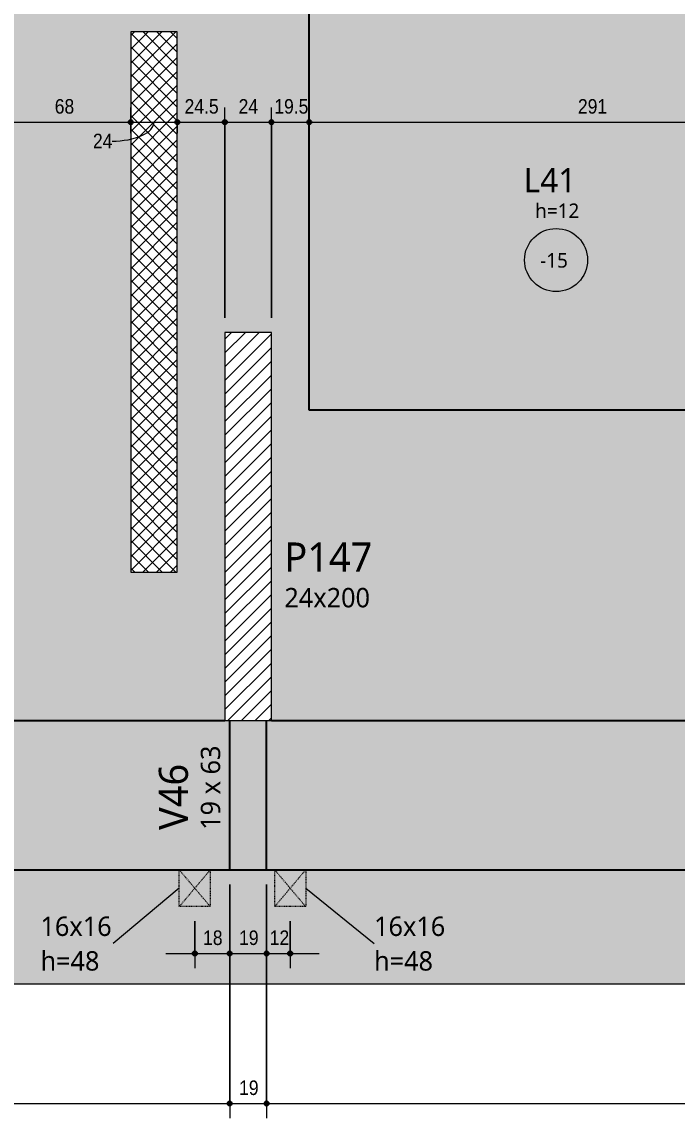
# Model space of a CAD drawing. Header units: centimetres. Extents: x -2136 to 34701, y -1430 to 84208.
# Drawn here: x -294 to 44, y -1361 to -796 of the extents above; entities that cross this region are included whole.
import ezdxf

# ---------------------------------------------------------------- set-up
doc = ezdxf.new("R2010")
doc.units = ezdxf.units.CM
doc.linetypes.add('Traço', pattern=[0.635, 0.3175, -0.3175])
for name, color, linetype, lineweight in [('A-ANNO-DIMS', 7, 'Continuous', 9), ('A-ANNO-DIMS-50', 7, 'Continuous', 9), ('A-DETL-GENF', 7, 'Continuous', 18), ('A-DETL-THIN', 7, 'Continuous', 18), ('A-FLOR', 7, 'Continuous', 18), ('A-FLOR-IDEN', 7, 'Continuous', 9), ('A-GENM', 7, 'Continuous', 18), ('A-GENM-HDLN', 7, 'Traço', 18), ('A-GENM-IDEN', 7, 'Continuous', 9), ('S-BEAM', 7, 'Continuous', 18), ('S-BEAM-IDEN', 7, 'Continuous', 9), ('S-COLS-IDEN', 7, 'Continuous', 9)]:
    doc.layers.add(name, color=color, linetype=linetype, lineweight=lineweight)
doc.styles.add('Fira Sans_2', font='FiraSans-Regular.ttf', dxfattribs={"width": 0.9, "height": 7.5})
doc.styles.add('Gadugi', font='gadugi.ttf', dxfattribs={"height": 15})
doc.styles.add('Gadugi_1', font='gadugi.ttf', dxfattribs={"height": 10})
doc.styles.add('Gadugi_3', font='gadugi.ttf', dxfattribs={"height": 7.5})
doc.styles.add('Gadugi_4', font='gadugi.ttf', dxfattribs={"height": 12.5})
doc.dimstyles.new('PED_R80_1_5mm_ACIMA_As_ESQ__R00', dxfattribs={"dimscale": 30.48, "dimtxt": 10.229846, "dimasz": 0.328084, "dimexe": 0.246063, "dimexo": 0.246063, "dimgap": 0.049213, "dimtad": 1, "dimdec": 1, "dimrnd": 0.5, "dimdsep": 46, "dimtxsty": 'Fira Sans_2', "dimblk1": 'DOTSMALL', "dimblk2": 'DOTSMALL', "dimsah": 1, "dimcen": 0.09, "dimdle": 0.492126, "dimazin": 0, "dimtfac": 1, "dimtdec": 4, "dimtix": 1, "dimtmove": 0, "dimatfit": 3, "dimfxl": 1, "dimtvp": 1, "dimtolj": 1, "dimtzin": 0, "dimarcsym": 2})
doc.dimstyles.new('PED_R80_1_5mm_ACIMA_As_ESQ__R00_1', dxfattribs={"dimscale": 30.48, "dimtxt": 10.229846, "dimasz": 0.328084, "dimexe": 0.246063, "dimexo": 0.246063, "dimgap": 0.049213, "dimtad": 1, "dimdec": 1, "dimrnd": 0.5, "dimdsep": 46, "dimtxsty": 'Fira Sans_2', "dimblk1": 'DOTSMALL', "dimblk2": 'DOTSMALL', "dimsah": 1, "dimcen": 0.09, "dimdle": 0.492126, "dimazin": 0, "dimtfac": 1, "dimtdec": 4, "dimtix": 1, "dimtmove": 1, "dimatfit": 3, "dimfxl": 1, "dimtvp": 1, "dimtolj": 1, "dimtzin": 0, "dimarcsym": 2})
doc.dimstyles.new('PED_R80_1_5mm_ACIMA_As_ESQ__R00_4', dxfattribs={"dimscale": 30.48, "dimtxt": 10.229846, "dimasz": 0.328084, "dimexe": 0.246063, "dimexo": 0.246063, "dimgap": 0.049213, "dimtad": 1, "dimdec": 1, "dimrnd": 0.5, "dimdsep": 46, "dimtxsty": 'Fira Sans_2', "dimblk1": 'DOTSMALL', "dimblk2": 'DOTSMALL', "dimsah": 1, "dimcen": 0.09, "dimdle": 0.492126, "dimazin": 0, "dimtfac": 1, "dimtdec": 4, "dimtix": 1, "dimtmove": 0, "dimatfit": 3, "dimfxl": 1, "dimtvp": 1, "dimtolj": 1, "dimtzin": 0, "dimarcsym": 2})

# ---------------------------------------------------------------- blocks, each defined once
blk = doc.blocks.new('PED_FURO_RETANGULAR_R04_2020 _INSTÂNCIA_ - FURO RET-V1-PL K 100 - FORMA DO 5º PAVIMENTO')
at = {"layer": 'A-GENM-HDLN'}
for p, q in [((-8, 9.5), (8, -9.5)), ((-8, -9.5), (8, 9.5)), ((-8, -9.5), (-8, 9.5)), ((-8, 9.5), (8, 9.5)), ((8, 9.5), (8, -9.5))]:
    blk.add_line(p, q, dxfattribs=at)
blk = doc.blocks.new('PED_TAG_LAJE_R01 - TÍTULO_ESPESSURA_REBAIXO-2413107-PL K 100 - FORMA DO 5º PAVIMENTO')
at = {"layer": 'A-FLOR-IDEN'}
blk.add_circle((-0.046, -0.667), 0.325, dxfattribs=at)
blk = doc.blocks.new('DIMBLOCK237-PL K 100 - FORMA DO 5º PAVIMENTO')
at = {"layer": 'A-ANNO-DIMS-50', "true_color": 0x000032}
h = blk.add_hatch(color=178, dxfattribs=at)
edge = h.paths.add_edge_path(flags=0)
edge.add_arc((-541.5, -1353.75), 1.25, 0, 360)
h = blk.add_hatch(color=178, dxfattribs=at)
edge = h.paths.add_edge_path(flags=0)
edge.add_arc((-186.5, -1353.75), 1.25, 0, 360)
at = {"layer": 'A-ANNO-DIMS-50', "color": 178, "true_color": 0x000032}
for p, q in [((-186.5, -1240.75), (-186.5, -1361.25)), ((-186.5, -1353.75), (-186.5, -1240.75)), ((-541.5, -1299.75), (-541.5, -1361.25)), ((-541.5, -1353.75), (-541.5, -1299.75)), ((-541.5, -1353.75), (-186.5, -1353.75))]:
    blk.add_line(p, q, dxfattribs=at)
for centre in [(-541.5, -1353.75), (-186.5, -1353.75)]:
    blk.add_circle(centre, 1.25, dxfattribs=at)
at = {"layer": 'A-ANNO-DIMS-50', "color": 0, "insert": (-371.28, -1341.87), "char_height": 7.5, "width": 17.4694, "attachment_point": 1, "line_spacing_factor": 1.049215, "style": 'Fira Sans_2'}
blk.add_mtext('355', dxfattribs=at)
blk = doc.blocks.new('_DotSmall')
at = {"color": 0, "linetype": 'ByBlock', "const_width": 0.5}
blk.add_lwpolyline([(-0.0625, 0, 1), (0.0625, 0, 1)], format="xyb", close=True, dxfattribs=at)
blk = doc.blocks.new('DIMBLOCK238-PL K 100 - FORMA DO 5º PAVIMENTO')
at = {"layer": 'A-ANNO-DIMS-50', "true_color": 0x000032}
h = blk.add_hatch(color=178, dxfattribs=at)
edge = h.paths.add_edge_path(flags=0)
edge.add_arc((-186.5, -1353.75), 1.25, 0, 360)
h = blk.add_hatch(color=178, dxfattribs=at)
edge = h.paths.add_edge_path(flags=0)
edge.add_arc((-167.5, -1353.75), 1.25, 0, 360)
at = {"layer": 'A-ANNO-DIMS-50', "color": 178, "true_color": 0x000032}
for p, q in [((-186.5, -1240.75), (-186.5, -1361.25)), ((-186.5, -1353.75), (-186.5, -1240.75)), ((-167.5, -1240.75), (-167.5, -1361.25)), ((-167.5, -1353.75), (-167.5, -1240.75)), ((-186.5, -1353.75), (-167.5, -1353.75))]:
    blk.add_line(p, q, dxfattribs=at)
for centre in [(-186.5, -1353.75), (-167.5, -1353.75)]:
    blk.add_circle(centre, 1.25, dxfattribs=at)
at = {"layer": 'A-ANNO-DIMS-50', "color": 0, "insert": (-181.66, -1341.87), "char_height": 7.5, "width": 11.1741, "attachment_point": 1, "line_spacing_factor": 1.049215, "style": 'Fira Sans_2'}
blk.add_mtext('19', dxfattribs=at)
blk = doc.blocks.new('DIMBLOCK239-PL K 100 - FORMA DO 5º PAVIMENTO')
at = {"layer": 'A-ANNO-DIMS-50', "true_color": 0x000032}
h = blk.add_hatch(color=178, dxfattribs=at)
edge = h.paths.add_edge_path(flags=0)
edge.add_arc((-167.5, -1353.75), 1.25, 0, 360)
h = blk.add_hatch(color=178, dxfattribs=at)
edge = h.paths.add_edge_path(flags=0)
edge.add_arc((523.5, -1353.75), 1.25, 0, 360)
at = {"layer": 'A-ANNO-DIMS-50', "color": 178, "true_color": 0x000032}
for p, q in [((-167.5, -1240.75), (-167.5, -1361.25)), ((-167.5, -1353.75), (-167.5, -1240.75)), ((523.5, -1240.75), (523.5, -1361.25)), ((523.5, -1353.75), (523.5, -1240.75)), ((-167.5, -1353.75), (523.5, -1353.75))]:
    blk.add_line(p, q, dxfattribs=at)
for centre in [(-167.5, -1353.75), (523.5, -1353.75)]:
    blk.add_circle(centre, 1.25, dxfattribs=at)
at = {"layer": 'A-ANNO-DIMS-50', "color": 0, "insert": (170.79, -1341.87), "char_height": 7.5, "width": 17.312, "attachment_point": 1, "line_spacing_factor": 1.049215, "style": 'Fira Sans_2'}
blk.add_mtext('691', dxfattribs=at)
blk = doc.blocks.new('DIMBLOCK259-PL K 100 - FORMA DO 5º PAVIMENTO')
at = {"layer": 'A-ANNO-DIMS-50', "true_color": 0x000032}
h = blk.add_hatch(color=178, dxfattribs=at)
edge = h.paths.add_edge_path(flags=0)
edge.add_arc((-305.5, -847.8), 1.25, 0, 360)
h = blk.add_hatch(color=178, dxfattribs=at)
edge = h.paths.add_edge_path(flags=0)
edge.add_arc((-237.5, -847.8), 1.25, 0, 360)
at = {"layer": 'A-ANNO-DIMS-50', "color": 178, "true_color": 0x000032}
for p, q in [((-305.5, -853.54), (-305.5, -840.3)), ((-237.5, -853.54), (-237.5, -840.3)), ((-305.5, -847.8), (-237.5, -847.8)), ((-305.5, -847.8), (-305.5, -853.54)), ((-237.5, -847.8), (-237.5, -853.54))]:
    blk.add_line(p, q, dxfattribs=at)
for centre in [(-305.5, -847.8), (-237.5, -847.8)]:
    blk.add_circle(centre, 1.25, dxfattribs=at)
at = {"layer": 'A-ANNO-DIMS-50', "color": 0, "insert": (-276.68, -835.92), "char_height": 7.5, "width": 12.4332, "attachment_point": 1, "line_spacing_factor": 1.049215, "style": 'Fira Sans_2'}
blk.add_mtext('68', dxfattribs=at)
blk = doc.blocks.new('DIMBLOCK260-PL K 100 - FORMA DO 5º PAVIMENTO')
at = {"layer": 'A-ANNO-DIMS-50', "true_color": 0x000032}
h = blk.add_hatch(color=178, dxfattribs=at)
edge = h.paths.add_edge_path(flags=0)
edge.add_arc((-237.5, -847.8), 1.25, 0, 360)
h = blk.add_hatch(color=178, dxfattribs=at)
edge = h.paths.add_edge_path(flags=0)
edge.add_arc((-213.5, -847.8), 1.25, 0, 360)
at = {"layer": 'A-ANNO-DIMS-50', "color": 178, "true_color": 0x000032}
for p, q in [((-237.5, -853.54), (-237.5, -840.3)), ((-213.5, -853.54), (-213.5, -840.3)), ((-237.5, -847.8), (-213.5, -847.8)), ((-237.5, -847.8), (-237.5, -853.54)), ((-213.5, -847.8), (-213.5, -853.54))]:
    blk.add_line(p, q, dxfattribs=at)
for centre in [(-237.5, -847.8), (-213.5, -847.8)]:
    blk.add_circle(centre, 1.25, dxfattribs=at)
blk.add_ellipse((-247.14, -847.8), major_axis=(-21.64, 0), ratio=0.452411, start_param=1.570796, end_param=3.141593, dxfattribs=at)
at = {"layer": 'A-ANNO-DIMS-50', "color": 0, "insert": (-256.98, -853.77), "char_height": 7.5, "width": 11.8037, "attachment_point": 1, "line_spacing_factor": 1.049215, "style": 'Fira Sans_2'}
blk.add_mtext('24', dxfattribs=at)
blk = doc.blocks.new('DIMBLOCK261-PL K 100 - FORMA DO 5º PAVIMENTO')
at = {"layer": 'A-ANNO-DIMS-50', "true_color": 0x000032}
h = blk.add_hatch(color=178, dxfattribs=at)
edge = h.paths.add_edge_path(flags=0)
edge.add_arc((-213.5, -847.8), 1.25, 0, 360)
h = blk.add_hatch(color=178, dxfattribs=at)
edge = h.paths.add_edge_path(flags=0)
edge.add_arc((-189, -847.8), 1.25, 0, 360)
at = {"layer": 'A-ANNO-DIMS-50', "color": 178, "true_color": 0x000032}
for p, q in [((-213.5, -853.54), (-213.5, -840.3)), ((-189, -948.75), (-189, -840.3)), ((-213.5, -847.8), (-189, -847.8)), ((-213.5, -847.8), (-213.5, -853.54)), ((-189, -847.8), (-189, -948.75))]:
    blk.add_line(p, q, dxfattribs=at)
for centre in [(-213.5, -847.8), (-189, -847.8)]:
    blk.add_circle(centre, 1.25, dxfattribs=at)
at = {"layer": 'A-ANNO-DIMS-50', "color": 0, "insert": (-209.77, -835.92), "char_height": 7.5, "width": 20.4597, "attachment_point": 1, "line_spacing_factor": 1.049215, "style": 'Fira Sans_2'}
blk.add_mtext('24.5', dxfattribs=at)
blk = doc.blocks.new('DIMBLOCK262-PL K 100 - FORMA DO 5º PAVIMENTO')
at = {"layer": 'A-ANNO-DIMS-50', "true_color": 0x000032}
h = blk.add_hatch(color=178, dxfattribs=at)
edge = h.paths.add_edge_path(flags=0)
edge.add_arc((-189, -847.8), 1.25, 0, 360)
h = blk.add_hatch(color=178, dxfattribs=at)
edge = h.paths.add_edge_path(flags=0)
edge.add_arc((-165, -847.8), 1.25, 0, 360)
at = {"layer": 'A-ANNO-DIMS-50', "color": 178, "true_color": 0x000032}
for p, q in [((-189, -948.75), (-189, -840.3)), ((-165, -948.75), (-165, -840.3)), ((-189, -847.8), (-165, -847.8)), ((-189, -847.8), (-189, -948.75)), ((-165, -847.8), (-165, -948.75))]:
    blk.add_line(p, q, dxfattribs=at)
for centre in [(-189, -847.8), (-165, -847.8)]:
    blk.add_circle(centre, 1.25, dxfattribs=at)
at = {"layer": 'A-ANNO-DIMS-50', "color": 0, "insert": (-181.92, -835.92), "char_height": 7.5, "width": 11.8037, "attachment_point": 1, "line_spacing_factor": 1.049215, "style": 'Fira Sans_2'}
blk.add_mtext('24', dxfattribs=at)
blk = doc.blocks.new('DIMBLOCK263-PL K 100 - FORMA DO 5º PAVIMENTO')
at = {"layer": 'A-ANNO-DIMS-50', "true_color": 0x000032}
h = blk.add_hatch(color=178, dxfattribs=at)
edge = h.paths.add_edge_path(flags=0)
edge.add_arc((-165, -847.8), 1.25, 0, 360)
h = blk.add_hatch(color=178, dxfattribs=at)
edge = h.paths.add_edge_path(flags=0)
edge.add_arc((-145.5, -847.8), 1.25, 0, 360)
at = {"layer": 'A-ANNO-DIMS-50', "color": 178, "true_color": 0x000032}
for p, q in [((-165, -948.75), (-165, -840.3)), ((-145.5, -853.54), (-145.5, -840.3)), ((-165, -847.8), (-145.5, -847.8)), ((-165, -847.8), (-165, -948.75)), ((-145.5, -847.8), (-145.5, -853.54))]:
    blk.add_line(p, q, dxfattribs=at)
for centre in [(-165, -847.8), (-145.5, -847.8)]:
    blk.add_circle(centre, 1.25, dxfattribs=at)
at = {"layer": 'A-ANNO-DIMS-50', "color": 0, "insert": (-163.51, -835.92), "char_height": 7.5, "width": 19.8302, "attachment_point": 1, "line_spacing_factor": 1.049215, "style": 'Fira Sans_2'}
blk.add_mtext('19.5', dxfattribs=at)
blk = doc.blocks.new('DIMBLOCK264-PL K 100 - FORMA DO 5º PAVIMENTO')
at = {"layer": 'A-ANNO-DIMS-50', "true_color": 0x000032}
h = blk.add_hatch(color=178, dxfattribs=at)
edge = h.paths.add_edge_path(flags=0)
edge.add_arc((-145.5, -847.8), 1.25, 0, 360)
h = blk.add_hatch(color=178, dxfattribs=at)
edge = h.paths.add_edge_path(flags=0)
edge.add_arc((145.5, -847.8), 1.25, 0, 360)
at = {"layer": 'A-ANNO-DIMS-50', "color": 178, "true_color": 0x000032}
for p, q in [((-145.5, -853.54), (-145.5, -840.3)), ((145.5, -853.54), (145.5, -840.3)), ((-145.5, -847.8), (145.5, -847.8)), ((-145.5, -847.8), (-145.5, -853.54)), ((145.5, -847.8), (145.5, -853.54))]:
    blk.add_line(p, q, dxfattribs=at)
for centre in [(-145.5, -847.8), (145.5, -847.8)]:
    blk.add_circle(centre, 1.25, dxfattribs=at)
at = {"layer": 'A-ANNO-DIMS-50', "color": 0, "insert": (-7.02, -835.92), "char_height": 7.5, "width": 16.8399, "attachment_point": 1, "line_spacing_factor": 1.049215, "style": 'Fira Sans_2'}
blk.add_mtext('291', dxfattribs=at)
blk = doc.blocks.new('DIMBLOCK559-PL K 100 - FORMA DO 5º PAVIMENTO')
at = {"layer": 'A-ANNO-DIMS-50', "true_color": 0x000032}
h = blk.add_hatch(color=178, dxfattribs=at)
edge = h.paths.add_edge_path(flags=0)
edge.add_arc((-204.5, -1276.42), 1.25, 0, 360)
h = blk.add_hatch(color=178, dxfattribs=at)
edge = h.paths.add_edge_path(flags=0)
edge.add_arc((-186.5, -1276.42), 1.25, 0, 360)
at = {"layer": 'A-ANNO-DIMS-50', "color": 178, "true_color": 0x000032}
for p, q in [((-186.5, -1240.75), (-186.5, -1283.92)), ((-186.5, -1276.42), (-186.5, -1240.75)), ((-204.5, -1259.75), (-204.5, -1283.92)), ((-204.5, -1276.42), (-204.5, -1259.75)), ((-219.5, -1276.42), (-186.5, -1276.42))]:
    blk.add_line(p, q, dxfattribs=at)
for centre in [(-204.5, -1276.42), (-186.5, -1276.42)]:
    blk.add_circle(centre, 1.25, dxfattribs=at)
at = {"layer": 'A-ANNO-DIMS-50', "color": 0, "insert": (-200.22, -1264.53), "char_height": 7.5, "width": 11.3315, "attachment_point": 1, "line_spacing_factor": 1.049215, "style": 'Fira Sans_2'}
blk.add_mtext('18', dxfattribs=at)
blk = doc.blocks.new('DIMBLOCK560-PL K 100 - FORMA DO 5º PAVIMENTO')
at = {"layer": 'A-ANNO-DIMS-50', "true_color": 0x000032}
h = blk.add_hatch(color=178, dxfattribs=at)
edge = h.paths.add_edge_path(flags=0)
edge.add_arc((-186.5, -1276.42), 1.25, 0, 360)
h = blk.add_hatch(color=178, dxfattribs=at)
edge = h.paths.add_edge_path(flags=0)
edge.add_arc((-167.5, -1276.42), 1.25, 0, 360)
at = {"layer": 'A-ANNO-DIMS-50', "color": 178, "true_color": 0x000032}
for p, q in [((-186.5, -1240.75), (-186.5, -1283.92)), ((-186.5, -1276.42), (-186.5, -1240.75)), ((-167.5, -1240.75), (-167.5, -1283.92)), ((-167.5, -1276.42), (-167.5, -1240.75)), ((-186.5, -1276.42), (-167.5, -1276.42))]:
    blk.add_line(p, q, dxfattribs=at)
for centre in [(-186.5, -1276.42), (-167.5, -1276.42)]:
    blk.add_circle(centre, 1.25, dxfattribs=at)
at = {"layer": 'A-ANNO-DIMS-50', "color": 0, "insert": (-181.66, -1264.53), "char_height": 7.5, "width": 11.1741, "attachment_point": 1, "line_spacing_factor": 1.049215, "style": 'Fira Sans_2'}
blk.add_mtext('19', dxfattribs=at)
blk = doc.blocks.new('DIMBLOCK561-PL K 100 - FORMA DO 5º PAVIMENTO')
at = {"layer": 'A-ANNO-DIMS-50', "true_color": 0x000032}
h = blk.add_hatch(color=178, dxfattribs=at)
edge = h.paths.add_edge_path(flags=0)
edge.add_arc((-167.5, -1276.42), 1.25, 0, 360)
h = blk.add_hatch(color=178, dxfattribs=at)
edge = h.paths.add_edge_path(flags=0)
edge.add_arc((-155.32, -1276.42), 1.25, 0, 360)
at = {"layer": 'A-ANNO-DIMS-50', "color": 178, "true_color": 0x000032}
for p, q in [((-167.5, -1240.75), (-167.5, -1283.92)), ((-167.5, -1276.42), (-167.5, -1240.75)), ((-155.32, -1259.75), (-155.32, -1283.92)), ((-155.32, -1276.42), (-155.32, -1259.75)), ((-167.5, -1276.42), (-140.32, -1276.42))]:
    blk.add_line(p, q, dxfattribs=at)
for centre in [(-167.5, -1276.42), (-155.32, -1276.42)]:
    blk.add_circle(centre, 1.25, dxfattribs=at)
at = {"layer": 'A-ANNO-DIMS-50', "color": 0, "insert": (-165.87, -1264.53), "char_height": 7.5, "width": 10.702, "attachment_point": 1, "line_spacing_factor": 1.049215, "style": 'Fira Sans_2'}
blk.add_mtext('12', dxfattribs=at)

msp = doc.modelspace()

# ---------------------------------------------------------------- hatches: boundary and pattern name
at = {"layer": 'A-DETL-GENF', "true_color": 0x0000ff}
h = msp.add_hatch(dxfattribs=at)
h.set_pattern_fill('FP_2', color=5, style=0, pattern_type=2)
h.set_pattern_definition([(45, (0, 0), (-3.535534, 3.535534), []), (135, (0, 0), (-3.535534, -3.535534), [])])
h.paths.add_polyline_path([(-213.5, -1079.75), (-213.5, -801.25), (-237.5, -801.25), (-237.5, -1079.75)], flags=0)
at = {"layer": 'A-DETL-GENF', "true_color": 0x808080}
h = msp.add_hatch(dxfattribs=at)
h.set_pattern_fill('FP_1', color=8, style=0, pattern_type=2)
h.set_pattern_definition([(45, (0, 0), (-3.535534, 3.535534), [])])
h.paths.add_polyline_path([(-165, -1156.25), (-165, -956.25), (-189, -956.25), (-189, -1156.25)], flags=0)
at = {"layer": 'A-FLOR', "true_color": 0xfcd5b4}
for points in [[(50.77, -996.25), (145.5, -996.25), (145.5, -721.25), (-145.5, -721.25), (-145.5, -996.25)], [(-213.5, -1233.25), (-186.5, -1233.25), (-186.5, -1156.25), (-877.5, -1156.25), (-877.5, -1233.25), (-237.5, -1233.25)], [(523.5, -1233.25), (523.5, -1156.25), (-167.5, -1156.25), (-167.5, -1233.25), (461.08, -1233.25)]]:
    msp.add_hatch(color=254, dxfattribs=at).paths.add_polyline_path(points, flags=0)
at = {"layer": 'A-FLOR', "true_color": 0xe6b8b7}
msp.add_hatch(color=9, dxfattribs=at).paths.add_polyline_path([(-541.5, -1292.25), (1943.5, -1292.25), (1943.5, -1252.25), (-541.5, -1252.25)], flags=0)
at = {"layer": 'S-BEAM', "true_color": 0xfcd5b4}
for points in [[(-305.5, -996.25), (-237.5, -996.25), (-237.5, -801.25), (-213.5, -801.25), (-213.5, -996.25), (-189, -996.25), (-189, -956.25), (-165, -956.25), (-165, -996.25), (-145.5, -996.25), (-145.5, -721.25), (-305.5, -721.25), (-305.5, -878.55)], [(-189, -1156.25), (-189, -996.25), (-213.5, -996.25), (-213.5, -1079.75), (-237.5, -1079.75), (-237.5, -996.25), (-848.5, -996.25), (-848.5, -1133.5), (-877.5, -1133.5), (-877.5, -1156.25), (-769.84, -1156.25)], [(-165, -1156.25), (166, -1156.25), (166, -996.25), (-165, -996.25)], [(-167.5, -1233.25), (-167.5, -1156.25), (-186.5, -1156.25), (-186.5, -1233.25)]]:
    msp.add_hatch(color=254, dxfattribs=at).paths.add_polyline_path(points, flags=0)
at = {"layer": 'S-BEAM', "true_color": 0x00bcb8}
msp.add_hatch(color=132, dxfattribs=at).paths.add_polyline_path([(50.77, -1252.25), (1807.5, -1252.25), (1807.5, -1233.25), (-1806.5, -1233.25), (-1806.5, -1252.25), (-541.5, -1252.25)], flags=0)

# ---------------------------------------------------------------- linework, layer by layer
at = {"layer": 'A-DETL-THIN'}
for p, q in [((-213.5, -801.25), (-237.5, -801.25)), ((-237.5, -801.25), (-237.5, -1079.75)), ((-213.5, -1079.75), (-213.5, -801.25)), ((-189, -956.25), (-189, -1156.25)), ((-165, -956.25), (-189, -956.25)), ((-165, -1156.25), (-165, -956.25)), ((-237.5, -1079.75), (-213.5, -1079.75)), ((-189, -1156.25), (-165, -1156.25))]:
    msp.add_line(p, q, dxfattribs=at)
at = {"layer": 'A-FLOR'}
msp.add_line((1943.5, -1292.25), (-541.5, -1292.25), dxfattribs=at)
at = {"layer": 'A-GENM-IDEN'}
for p, q in [((-212.5, -1242.75), (-246.64, -1271.18)), ((-147.32, -1242.75), (-112.11, -1271.18))]:
    msp.add_line(p, q, dxfattribs=at)
at = {"layer": 'S-BEAM', "lineweight": 25}
for p, q in [((-145.5, -996.25), (-145.5, -721.25)), ((145.5, -996.25), (-145.5, -996.25)), ((-877.5, -1156.25), (-189, -1156.25)), ((-186.5, -1233.25), (-186.5, -1156.25)), ((-167.5, -1233.25), (-167.5, -1156.25)), ((-165, -1156.25), (166, -1156.25)), ((-1806.5, -1233.25), (1807.5, -1233.25))]:
    msp.add_line(p, q, dxfattribs=at)

# ---------------------------------------------------------------- block references
at = {"layer": 'A-FLOR-IDEN', "xscale": 49.99999999999998, "yscale": 49.99999999999998, "zscale": 49.99999999999998}
msp.add_blockref('PED_TAG_LAJE_R01 - TÍTULO_ESPESSURA_REBAIXO-2413107-PL K 100 - FORMA DO 5º PAVIMENTO', (-15.98, -885.54), dxfattribs=at)
at = {"layer": 'A-GENM', "linetype": 'Traço', "rotation": 180}
for p in [(-204.5, -1242.75), (-155.32, -1242.75)]:
    msp.add_blockref('PED_FURO_RETANGULAR_R04_2020 _INSTÂNCIA_ - FURO RET-V1-PL K 100 - FORMA DO 5º PAVIMENTO', p, dxfattribs=at)

# ---------------------------------------------------------------- texts
at = {"layer": 'A-FLOR-IDEN', "attachment_point": 1}
for s, insert, char_height, width, style in [('L41', (-35, -871.45), 12.5, 33.27, 'Gadugi_4'), ('h=12', (-29.11, -889.74), 7.5, 29.6624, 'Gadugi_3'), ('-15', (-26.52, -915.31), 7.5, 18.8397, 'Gadugi_3')]:
    msp.add_mtext(s, dxfattribs=dict(at, insert=insert, char_height=char_height, width=width, style=style))
at = {"layer": 'A-GENM-IDEN', "char_height": 10, "attachment_point": 1, "style": 'Gadugi_1'}
for s, insert, width in [('16x16', (-284.04, -1257.37), 44.8945), ('16x16', (-112.11, -1257.37), 44.8945), ('h=48', (-284.04, -1275.22), 39.6835), ('h=48', (-112.11, -1275.22), 39.6835)]:
    msp.add_mtext(s, dxfattribs=dict(at, insert=insert, width=width))
at = {"layer": 'S-BEAM-IDEN', "attachment_point": 1, "rotation": 90}
for s, insert, char_height, width, style in [('19 x 63', (-201.41, -1212.66), 10, 54.5147, 'Gadugi_1'), ('V46', (-223.02, -1212.71), 15, 44.0928, 'Gadugi')]:
    msp.add_mtext(s, dxfattribs=dict(at, insert=insert, char_height=char_height, width=width, style=style))
at = {"layer": 'S-COLS-IDEN', "attachment_point": 1}
for s, insert, char_height, width, style in [('P147', (-158.33, -1064.49), 15, 56.519, 'Gadugi'), ('24x200', (-158.33, -1087.95), 10, 54.1139, 'Gadugi_1')]:
    msp.add_mtext(s, dxfattribs=dict(at, insert=insert, char_height=char_height, width=width, style=style))

# ---------------------------------------------------------------- dimensions: what is measured, and where the dimension line sits
at = {"layer": 'A-ANNO-DIMS', "color": 178, "true_color": 0x000032}
for base, p1, p2, dimstyle, override, picture, middle in [((-237.5, -847.8), (-305.5, -846.04), (-237.5, -846.04), 'PED_R80_1_5mm_ACIMA_As_ESQ__R00', {"dimpost": '<>', "dimfxl": 68}, 'DIMBLOCK259-PL K 100 - FORMA DO 5º PAVIMENTO', (-271.5, -842.49)), ((-189, -847.8), (-213.5, -846.04), (-189, -956.25), 'PED_R80_1_5mm_ACIMA_As_ESQ__R00', {"dimpost": '<>', "dimfxl": 112.904726}, 'DIMBLOCK261-PL K 100 - FORMA DO 5º PAVIMENTO', (-201.25, -842.49)), ((-165, -847.8), (-189, -956.25), (-165, -956.25), 'PED_R80_1_5mm_ACIMA_As_ESQ__R00', {"dimpost": '<>', "dimfxl": 24}, 'DIMBLOCK262-PL K 100 - FORMA DO 5º PAVIMENTO', (-177, -842.55)), ((-145.5, -847.8), (-165, -956.25), (-145.5, -846.04), 'PED_R80_1_5mm_ACIMA_As_ESQ__R00', {"dimpost": '<>', "dimfxl": 111.926226}, 'DIMBLOCK263-PL K 100 - FORMA DO 5º PAVIMENTO', (-155.25, -842.43)), ((145.5, -847.8), (-145.5, -846.04), (145.5, -846.04), 'PED_R80_1_5mm_ACIMA_As_ESQ__R00', {"dimpost": '<>', "dimfxl": 290.999956}, 'DIMBLOCK264-PL K 100 - FORMA DO 5º PAVIMENTO', (0, -842.43)), ((-186.5, -1353.75), (-541.5, -1292.25), (-186.5, -1233.25), 'PED_R80_1_5mm_ACIMA_As_ESQ__R00', {"dimpost": '<>', "dimfxl": 359.86941}, 'DIMBLOCK237-PL K 100 - FORMA DO 5º PAVIMENTO', (-364, -1348.44)), ((-186.5, -1276.42), (-204.5, -1252.25), (-186.5, -1233.25), 'PED_R80_1_5mm_ACIMA_As_ESQ__R00_4', {"dimpost": '<>', "dimfxl": 26.171957}, 'DIMBLOCK559-PL K 100 - FORMA DO 5º PAVIMENTO', (-195.5, -1271.1)), ((-167.5, -1353.75), (-186.5, -1233.25), (-167.5, -1233.25), 'PED_R80_1_5mm_ACIMA_As_ESQ__R00', {"dimpost": '<>', "dimfxl": 19}, 'DIMBLOCK238-PL K 100 - FORMA DO 5º PAVIMENTO', (-177, -1348.38)), ((-167.5, -1276.42), (-186.5, -1233.25), (-167.5, -1233.25), 'PED_R80_1_5mm_ACIMA_As_ESQ__R00_4', {"dimpost": '<>', "dimfxl": 19}, 'DIMBLOCK560-PL K 100 - FORMA DO 5º PAVIMENTO', (-177, -1271.05)), ((523.5, -1353.75), (-167.5, -1233.25), (523.5, -1233.25), 'PED_R80_1_5mm_ACIMA_As_ESQ__R00', {"dimpost": '<>', "dimfxl": 691.000011}, 'DIMBLOCK239-PL K 100 - FORMA DO 5º PAVIMENTO', (178, -1348.38)), ((-155.32, -1276.42), (-167.5, -1233.25), (-155.32, -1252.25), 'PED_R80_1_5mm_ACIMA_As_ESQ__R00_4', {"dimpost": '<>', "dimfxl": 22.568635}, 'DIMBLOCK561-PL K 100 - FORMA DO 5º PAVIMENTO', (-161.41, -1271.17))]:
    dim = msp.add_linear_dim(base=base, p1=p1, p2=p2, dimstyle=dimstyle, override=override, dxfattribs=at)
    dim.commit()
    dim.dimension.update_dxf_attribs({"geometry": picture, "text_midpoint": middle})
dim = msp.add_linear_dim(base=(-213.5, -847.8), p1=(-237.5, -846.04), p2=(-213.5, -846.04), dimstyle='PED_R80_1_5mm_ACIMA_As_ESQ__R00_1', override={"dimpost": '<>', "dimfxl": 24}, dxfattribs=at)
dim.commit()
dim.dimension.update_dxf_attribs({"geometry": 'DIMBLOCK260-PL K 100 - FORMA DO 5º PAVIMENTO', "text_midpoint": (-251.08, -858.77), "dimtype": 160})

doc.saveas('drawing.dxf')
